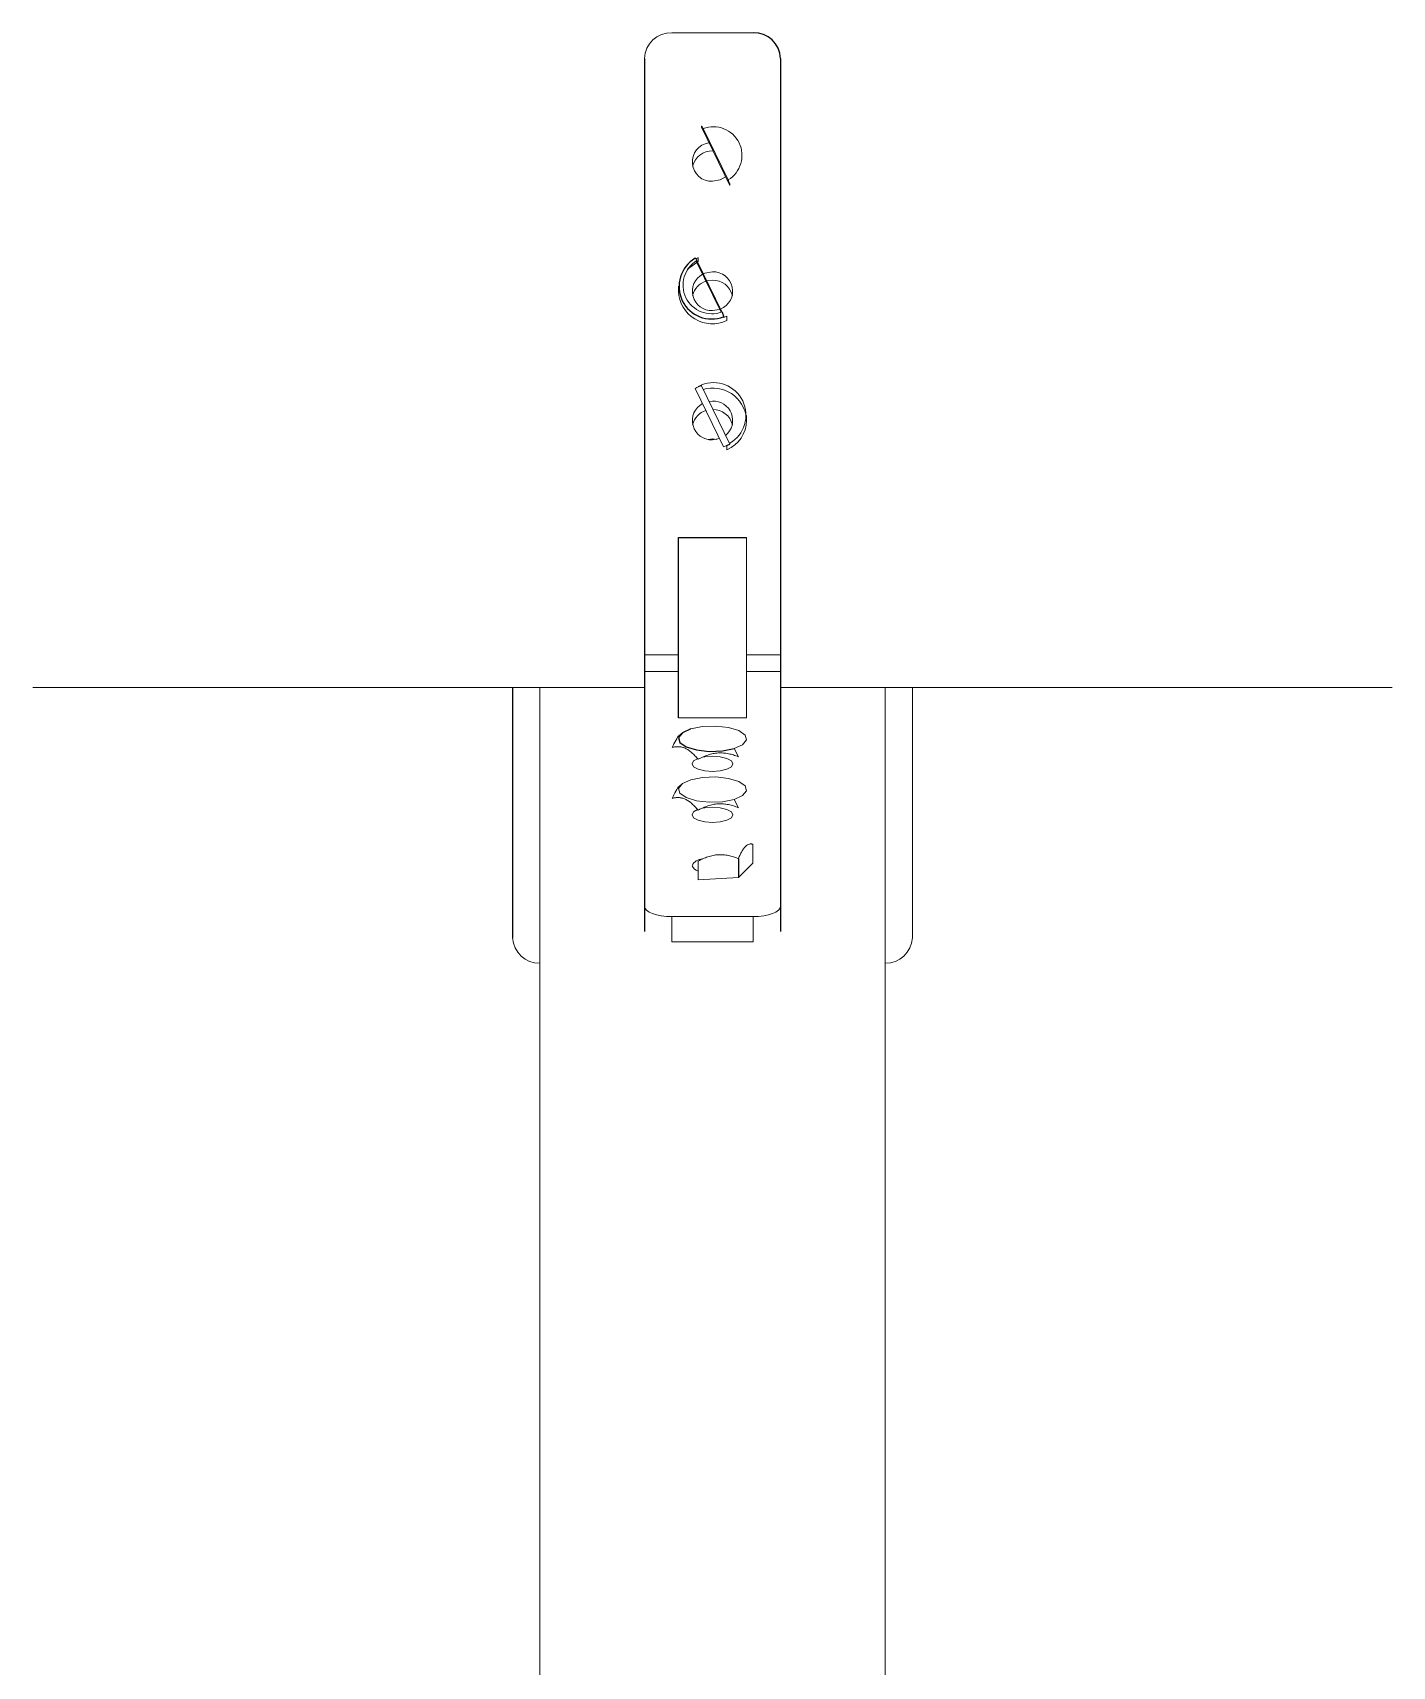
# Model space of a CAD drawing. Header units: millimetres. Extents: x -635 to 515, y -448 to 489.
# Drawn here: x -249.7 to -149.7, y 323.6 to 443.8 of the extents above; entities that cross this region are included whole.
import ezdxf

# ---------------------------------------------------------------- set-up
doc = ezdxf.new("R2010")
doc.units = ezdxf.units.MM

msp = doc.modelspace()

# ---------------------------------------------------------------- linework, layer by layer
at = {"color": 144, "linetype": 'Continuous', "lineweight": 18}
for p, q in [((-196.725, 443.824), (-202.725, 443.824)), ((-200.544, 436.87), (-200.544, 436.932)), ((-198.453, 432.577), (-200.544, 436.87)), ((-198.58, 432.992), (-200.417, 436.764)), ((-199.693, 435.122), (-199.725, 435.122)), ((-198.453, 432.639), (-198.453, 432.577)), ((-200.929, 427.02), (-199.1, 423.263)), ((-200.871, 427.055), (-199.034, 423.282)), ((-200.776, 427.271), (-200.776, 426.962)), ((-199.725, 425.613), (-200.141, 425.557)), ((-199.725, 423.378), (-199.2, 423.469)), ((-198.675, 422.957), (-198.675, 422.647)), ((-200.998, 417.651), (-198.907, 413.358)), ((-200.544, 417.851), (-200.544, 417.912)), ((-198.453, 413.558), (-200.544, 417.851)), ((-199.725, 416.721), (-199.984, 416.7)), ((-199.725, 413.938), (-200.055, 413.903)), ((-199.725, 413.868), (-199.2, 413.959)), ((-199.396, 413.903), (-199.725, 413.938)), ((-198.453, 413.619), (-198.453, 413.558)), ((-198.675, 413.447), (-198.675, 413.138)), ((-197.225, 393.419), (-197.225, 406.672)), ((-204.725, 398.049), (-202.225, 398.049)), ((-197.225, 398.049), (-194.725, 398.049)), ((-202.225, 396.813), (-204.725, 396.813)), ((-194.725, 396.813), (-197.225, 396.813)), ((-204.725, 395.657), (-249.725, 395.657)), ((-212.425, 197.379), (-212.425, 395.657)), ((-149.725, 395.657), (-194.725, 395.657)), ((-187.025, 197.379), (-187.025, 395.657)), ((-185.025, 377.225), (-185.025, 395.657)), ((-197.225, 393.419), (-202.225, 393.419)), ((-202.013, 392.257), (-202.114, 392.171)), ((-198.139, 391.155), (-197.822, 390.547)), ((-202.013, 388.513), (-202.114, 388.427)), ((-198.139, 387.412), (-197.822, 386.804)), ((-196.766, 384.111), (-196.766, 382.72)), ((-200.782, 382.877), (-200.782, 381.486)), ((-197.822, 381.669), (-196.766, 382.72)), ((-200.782, 381.486), (-197.822, 381.669)), ((-196.725, 378.793), (-202.725, 378.793)), ((-202.725, 378.793), (-202.725, 376.939)), ((-196.725, 376.939), (-196.725, 378.793)), ((-196.725, 376.939), (-202.725, 376.939))]:
    msp.add_line(p, q, dxfattribs=at)
at = {"color": 7, "linetype": 'Continuous', "lineweight": 25}
for p, q in [((-204.725, 441.922), (-204.725, 377.688)), ((-194.725, 441.922), (-194.725, 377.688)), ((-202.225, 425.176), (-202.225, 424.805)), ((-198.907, 422.867), (-198.907, 422.929)), ((-197.225, 415.295), (-197.225, 415.666)), ((-202.225, 393.419), (-202.225, 406.672)), ((-202.225, 406.672), (-197.225, 406.672)), ((-214.425, 395.657), (-214.425, 377.225)), ((-197.822, 383.06), (-197.822, 381.669))]:
    msp.add_line(p, q, dxfattribs=at)
at = {"color": 144, "linetype": 'Continuous', "lineweight": 18, "flags": 128}
for points in [[(-199.725, 432.888), (-199.151, 432.996), (-198.766, 433.218)], [(-200.878, 426.914), (-201.564, 426.415), (-201.569, 426.411)], [(-199.725, 426.231), (-200.3, 426.123), (-200.396, 426.08)], [(-198.139, 391.155), (-197.52, 391.438), (-197.237, 391.787), (-197.333, 392.151), (-197.793, 392.473), (-198.547, 392.704), (-199.481, 392.81), (-200.452, 392.774), (-201.312, 392.602)], [(-200.824, 390.407), (-201.111, 390.239), (-201.225, 390.024)], [(-201.225, 390.024), (-201.111, 389.809), (-200.786, 389.627), (-200.3, 389.505), (-199.725, 389.463), (-199.151, 389.505), (-198.665, 389.627), (-198.34, 389.809), (-198.225, 390.024)], [(-198.225, 390.024), (-198.34, 390.239), (-198.665, 390.421), (-199.151, 390.543), (-199.725, 390.586), (-200.3, 390.543), (-200.467, 390.512)], [(-201.312, 388.859), (-201.931, 388.576), (-202.214, 388.227), (-202.118, 387.863), (-201.658, 387.541), (-200.903, 387.31), (-199.97, 387.204), (-198.999, 387.24), (-198.139, 387.412)], [(-198.139, 387.412), (-197.52, 387.694), (-197.237, 388.044), (-197.333, 388.407), (-197.793, 388.729), (-198.547, 388.961), (-199.481, 389.067), (-200.452, 389.031), (-201.312, 388.859)], [(-200.824, 386.663), (-201.111, 386.496), (-201.225, 386.281)], [(-201.225, 386.281), (-201.111, 386.066), (-200.786, 385.884), (-200.3, 385.762), (-199.725, 385.719), (-199.151, 385.762), (-198.665, 385.884), (-198.34, 386.066), (-198.225, 386.281)], [(-198.225, 386.281), (-198.34, 386.496), (-198.665, 386.678), (-199.151, 386.799), (-199.725, 386.842), (-200.3, 386.799), (-200.467, 386.769)], [(-204.725, 379.542), (-204.687, 379.396), (-204.573, 379.256), (-204.388, 379.126), (-204.14, 379.013), (-203.837, 378.92), (-203.491, 378.85), (-203.116, 378.808), (-202.725, 378.793)], [(-196.725, 378.793), (-196.335, 378.808), (-195.96, 378.85), (-195.614, 378.92), (-195.311, 379.013), (-195.063, 379.126), (-194.878, 379.256), (-194.764, 379.396), (-194.725, 379.542)]]:
    msp.add_lwpolyline(points, dxfattribs=at)
at = {"color": 7, "linetype": 'Continuous', "lineweight": 25, "flags": 128}
msp.add_lwpolyline([(-201.312, 392.602), (-201.931, 392.32), (-202.214, 391.97), (-202.118, 391.607), (-201.658, 391.285), (-200.903, 391.053), (-199.97, 390.947), (-198.999, 390.983), (-198.139, 391.155)], dxfattribs=at)
at = {"color": 144, "linetype": 'Continuous', "lineweight": 18}
for centre, radius, start, end in [((-202.773, 441.872), 1.953, 88.59671, 178.52435), ((-199.663, 434.798), 2.106, 300.95606, 110.97503), ((-199.789, 434.31), 1.423, 97.86339, 272.55608), ((-199.756, 433.644), 1.479, 88.8233, 165.85974), ((-199.788, 425.249), 2.106, 120.95606, 290.97503), ((-199.748, 424.937), 2.55, 113.76497, 118.00442), ((-199.788, 424.797), 1.42, 118.11428, 272.50384), ((-199.775, 424.145), 1.458, 107.24967, 166.0851), ((-199.665, 424.812), 1.421, 291.82979, 92.45844), ((-199.695, 424.134), 1.479, 14.14025, 91.1767), ((-199.747, 424.883), 2.48, 181.82059, 295.6141), ((-199.713, 425.314), 2.576, 288.23231, 293.76436), ((-199.749, 415.43), 2.548, 113.76361, 119.33685), ((-199.657, 415.689), 2.394, 300.17326, 111.75784), ((-199.711, 415.187), 2.495, 6.7627, 106.3404), ((-199.788, 415.287), 1.42, 118.11428, 272.50384), ((-199.775, 414.635), 1.458, 107.24967, 166.08507), ((-199.662, 415.301), 1.421, 309.12442, 92.54218), ((-199.694, 414.625), 1.477, 14.12654, 89.9505), ((-199.597, 415.323), 2.372, 292.88341, 359.32572), ((-199.713, 415.804), 2.576, 288.23231, 293.76436), ((-200.448, 382.162), 0.864, 91.30697, 154.24033), ((-200.598, 382.789), 0.676, 201.86895, 254.26176), ((-212.496, 377.301), 1.931, 182.24232, 272.07919), ((-186.955, 377.301), 1.931, 267.92081, 357.75768)]:
    msp.add_arc(centre, radius, start, end, dxfattribs=at)
at = {"color": 7, "linetype": 'Continuous', "lineweight": 25}
for centre, radius, start, end in [((-196.678, 441.872), 1.953, 1.47565, 91.40329), ((-199.794, 425.153), 2.394, 120.17326, 291.75784), ((-199.738, 415.404), 2.576, 108.23231, 113.76436), ((-199.701, 415.778), 2.548, 293.76361, 299.33685)]:
    msp.add_arc(centre, radius, start, end, dxfattribs=at)
at = {"color": 144, "linetype": 'Continuous', "lineweight": 18}
for points, knots in [([(-200.417, 436.764), (-200.423, 436.775), (-200.434, 436.798), (-200.45, 436.829), (-200.476, 436.876), (-200.509, 436.928), (-200.532, 436.95), (-200.543, 436.947), (-200.543, 436.937), (-200.544, 436.932)], [0, 0, 0, 0, 0.0829114, 0.1662357, 0.2513817, 0.4998832, 0.7486109, 0.8742909, 1, 1, 1, 1]), ([(-198.453, 432.639), (-198.454, 432.643), (-198.454, 432.652), (-198.457, 432.671), (-198.466, 432.709), (-198.488, 432.778), (-198.524, 432.867), (-198.555, 432.94), (-198.572, 432.975), (-198.58, 432.992)], [0, 0, 0, 0, 0.0828093, 0.16611, 0.2513558, 0.4998434, 0.7485385, 0.8741701, 1, 1, 1, 1]), ([(-200.998, 427.222), (-200.997, 427.226), (-200.997, 427.233), (-200.994, 427.238), (-200.985, 427.239), (-200.963, 427.218), (-200.927, 427.163), (-200.896, 427.105), (-200.879, 427.071), (-200.871, 427.055)], [0, 0, 0, 0, 0.0828093, 0.16611, 0.2513558, 0.4998434, 0.7485385, 0.8741701, 1, 1, 1, 1]), ([(-202.106, 392.162), (-202.123, 392.153), (-202.23, 392.094), (-202.433, 391.774), (-202.601, 391.413), (-202.685, 391.232)], [0, 0, 0, 0, 0.0821062, 0.5390192, 1, 1, 1, 1]), ([(-202.685, 391.232), (-202.646, 391.242), (-202.569, 391.262), (-202.453, 391.281), (-202.338, 391.291), (-202.182, 391.292), (-201.981, 391.266), (-201.735, 391.18), (-201.487, 391.041), (-201.246, 390.852), (-201.009, 390.625), (-200.859, 390.453), (-200.782, 390.364)], [0, 0, 0, 0, 0.0657522, 0.1291286, 0.1905061, 0.2503226, 0.3766266, 0.4994051, 0.6226956, 0.7495543, 0.87079, 1, 1, 1, 1]), ([(-200.782, 390.364), (-200.721, 390.395), (-200.602, 390.457), (-200.423, 390.54), (-200.246, 390.613), (-200.003, 390.7), (-199.692, 390.786), (-199.307, 390.837), (-198.922, 390.835), (-198.547, 390.78), (-198.177, 390.684), (-197.943, 390.594), (-197.822, 390.547)], [0, 0, 0, 0, 0.0652624, 0.1281847, 0.1891344, 0.2485383, 0.3751965, 0.498273, 0.6214718, 0.7482004, 0.8700733, 1, 1, 1, 1]), ([(-202.106, 388.418), (-202.123, 388.409), (-202.23, 388.35), (-202.433, 388.03), (-202.601, 387.669), (-202.685, 387.488)], [0, 0, 0, 0, 0.0821062, 0.5390192, 1, 1, 1, 1]), ([(-202.685, 387.488), (-202.646, 387.498), (-202.569, 387.518), (-202.453, 387.537), (-202.338, 387.547), (-202.182, 387.548), (-201.981, 387.522), (-201.735, 387.436), (-201.487, 387.297), (-201.246, 387.109), (-201.009, 386.882), (-200.859, 386.709), (-200.782, 386.62)], [0, 0, 0, 0, 0.0657522, 0.1291286, 0.1905061, 0.2503226, 0.3766266, 0.4994051, 0.6226956, 0.7495543, 0.87079, 1, 1, 1, 1]), ([(-200.782, 386.62), (-200.721, 386.652), (-200.602, 386.713), (-200.423, 386.796), (-200.246, 386.87), (-200.003, 386.957), (-199.692, 387.042), (-199.307, 387.093), (-198.922, 387.091), (-198.547, 387.036), (-198.177, 386.94), (-197.943, 386.85), (-197.822, 386.804)], [0, 0, 0, 0, 0.0652624, 0.1281847, 0.1891344, 0.2485383, 0.3751965, 0.498273, 0.6214718, 0.7482004, 0.8700733, 1, 1, 1, 1]), ([(-196.766, 384.111), (-196.788, 384.117), (-196.831, 384.13), (-196.897, 384.138), (-196.96, 384.137), (-197.047, 384.122), (-197.159, 384.075), (-197.296, 383.965), (-197.433, 383.801), (-197.565, 383.591), (-197.696, 383.342), (-197.779, 383.157), (-197.822, 383.06)], [0, 0, 0, 0, 0.0671409, 0.1314117, 0.1929406, 0.2518739, 0.3792988, 0.5017939, 0.6239655, 0.7515216, 0.8703171, 1, 1, 1, 1]), ([(-197.822, 383.06), (-197.884, 383.085), (-198.006, 383.133), (-198.189, 383.194), (-198.367, 383.245), (-198.611, 383.302), (-198.923, 383.347), (-199.307, 383.35), (-199.691, 383.298), (-200.062, 383.197), (-200.429, 383.056), (-200.661, 382.938), (-200.782, 382.877)], [0, 0, 0, 0, 0.0671409, 0.1314117, 0.1929406, 0.2518739, 0.3792988, 0.5017939, 0.6239655, 0.7515216, 0.8703171, 1, 1, 1, 1])]:
    msp.add_open_spline(points, degree=3, knots=knots, dxfattribs=at)
at = {"color": 7, "linetype": 'Continuous', "lineweight": 25}
msp.add_open_spline([(-199.034, 423.282), (-199.028, 423.271), (-199.017, 423.248), (-199.001, 423.212), (-198.975, 423.152), (-198.942, 423.068), (-198.919, 422.995), (-198.908, 422.951), (-198.907, 422.936), (-198.907, 422.929)], degree=3, knots=[0, 0, 0, 0, 0.0829114, 0.1662357, 0.2513817, 0.4998832, 0.7486109, 0.8742909, 1, 1, 1, 1], dxfattribs=at)

doc.saveas('drawing.dxf')
